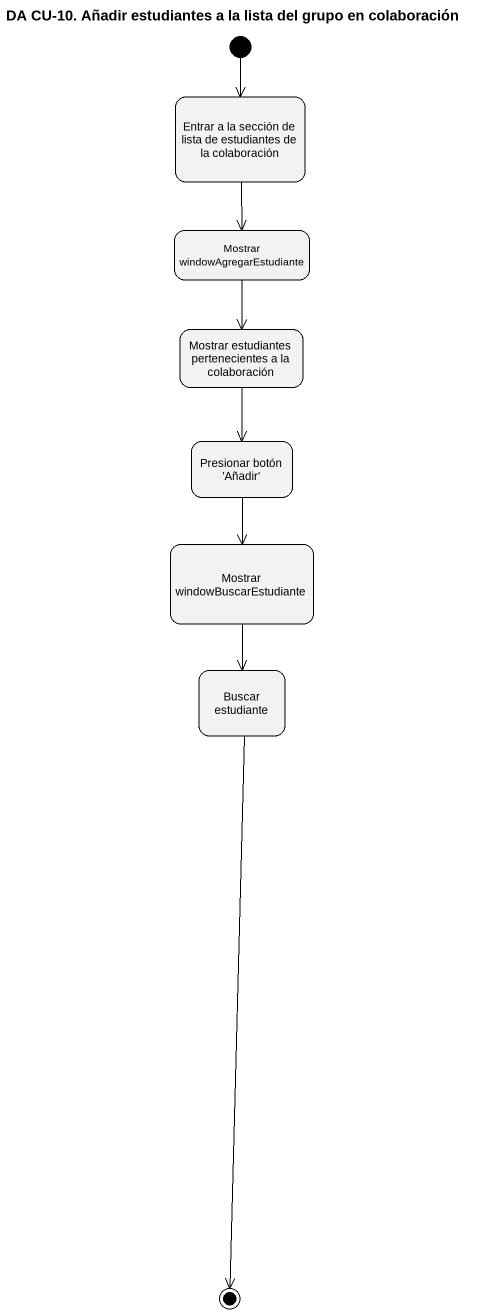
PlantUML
@startuml
title DA CU-10. Añadir estudiantes a la lista del grupo en colaboración
hide empty description
state "Entrar a la sección de lista de estudiantes de la colaboración" as Entrar_a_la_sección_de
state "Mostrar windowAgregarEstudiante" as Mostrar_windowAgregarEstudia
state "Mostrar estudiantes pertenecientes a la colaboración" as Mostrar_estudiantes
state "Presionar botón 'Añadir'" as Presionar_botón_Añadir
state "Mostrar windowBuscarEstudiante" as Mostrar_windowBuscarEstudian
state "Buscar estudiante" as Buscar_estudiante
[*] --> Entrar_a_la_sección_de
Entrar_a_la_sección_de --> Mostrar_windowAgregarEstudia
Mostrar_windowAgregarEstudia --> Mostrar_estudiantes
Mostrar_estudiantes --> Presionar_botón_Añadir
Presionar_botón_Añadir --> Mostrar_windowBuscarEstudian
Mostrar_windowBuscarEstudian --> Buscar_estudiante
Buscar_estudiante --> [*]
@enduml
